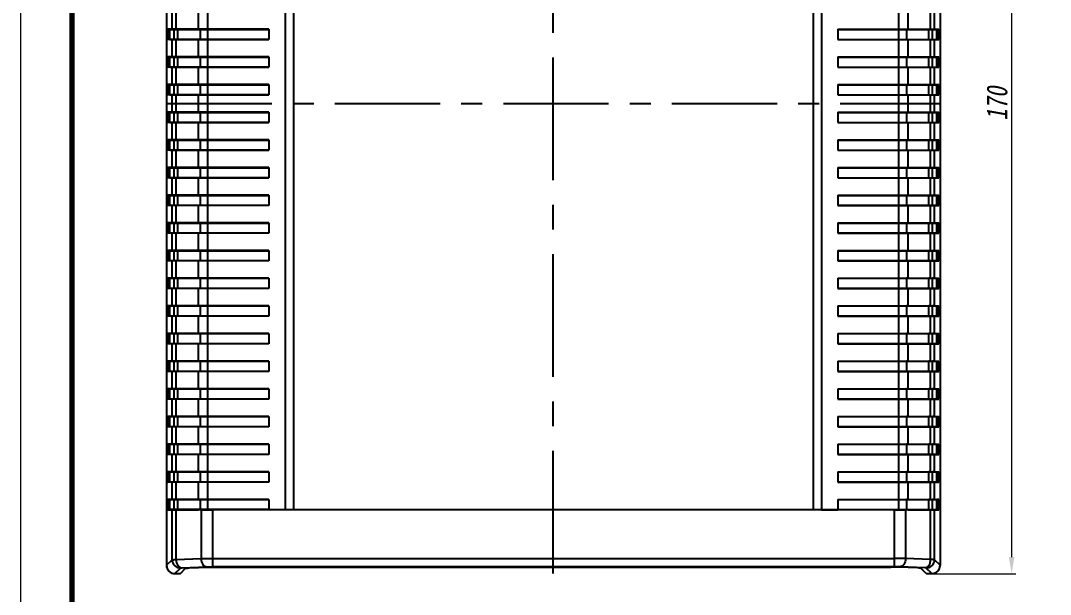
# Model space of a CAD drawing. Header units: millimetres. Extents: x 1518 to 2058, y 69 to 444.
# Drawn here: x 1518.2 to 1704.6, y 232.2 to 335.9 of the extents above; entities that cross this region are included whole.
import ezdxf

# ---------------------------------------------------------------- set-up
doc = ezdxf.new("R2010")
doc.units = ezdxf.units.MM
doc.linetypes.add('CENTER', pattern=[50.8, 31.75, -6.35, 6.35, -6.35])
doc.layers.add('06___PRT_ALL_SURFS', color=7, linetype='Continuous')
doc.layers.add('dim', color=82, linetype='Continuous', lineweight=9)
doc.layers.add('from', color=7, linetype='Continuous', lineweight=13)
doc.styles.add('wuwei', font='simsun.ttc', dxfattribs={"width": 0.8, "oblique": 10})
doc.dimstyles.new('wuwei', dxfattribs={"dimscale": 1.5, "dimtxt": 2.5, "dimasz": 1.5, "dimexe": 0.3, "dimexo": 0.3, "dimgap": 0.5, "dimtad": 1, "dimdsep": 46, "dimtxsty": 'wuwei', "dimcen": 0, "dimclrd": 42, "dimclre": 82, "dimclrt": 82, "dimazin": 2, "dimtfac": 1, "dimtofl": 0, "dimtmove": 0, "dimatfit": 3, "dimfxl": 0, "dimlwd": 5, "dimlwe": 5, "dimarcsym": 0})

# ---------------------------------------------------------------- blocks, each defined once
blk = doc.blocks.new('*D29')
at = {"layer": 'Defpoints', "color": 0}
for p in [(1682.13, 405.91), (1682.13, 235.91), (1697.56, 235.91)]:
    blk.add_point(p, dxfattribs=at)
at = {"layer": 'dim', "color": 82, "lineweight": 5}
for p, q in [((1682.88, 405.91), (1698.31, 405.91)), ((1682.88, 235.91), (1698.31, 235.91))]:
    blk.add_line(p, q, dxfattribs=at)
at = {"layer": 'dim', "color": 42, "lineweight": 5}
blk.add_line((1697.56, 402.91), (1697.56, 238.91), dxfattribs=at)
at = {"layer": 'dim', "color": 42}
for points in [[(1697.06, 402.91), (1698.06, 402.91), (1697.56, 405.91)], [(1697.06, 238.91), (1698.06, 238.91), (1697.56, 235.91)]]:
    blk.add_solid(points, dxfattribs=at)
at = {"layer": 'dim', "color": 82, "insert": (1694.93, 320.91), "char_height": 3.75, "attachment_point": 5, "rotation": 90, "style": 'wuwei'}
blk.add_mtext('170', dxfattribs=at)

msp = doc.modelspace()

# ---------------------------------------------------------------- linework, layer by layer
at = {"color": 7, "linetype": 'Continuous'}
for p, q in [((1544.625, 404.416), (1544.625, 237.413)), ((1544.647, 404.394), (1544.647, 237.435)), ((1684.603, 404.394), (1684.603, 237.435)), ((1684.625, 404.416), (1684.625, 237.413)), ((1544.647, 237.435), (1545.639, 238.427)), ((1546.145, 235.936), (1547.137, 236.928)), ((1547.144, 235.936), (1548.094, 236.886)), ((1682.105, 235.936), (1681.155, 236.886)), ((1683.105, 235.936), (1682.112, 236.928)), ((1684.603, 237.435), (1683.611, 238.427)), ((1546.123, 235.914), (1547.123, 235.914)), ((1546.145, 235.936), (1547.144, 235.936)), ((1682.105, 235.936), (1683.105, 235.936)), ((1682.127, 235.914), (1683.126, 235.914))]:
    msp.add_line(p, q, dxfattribs=at)
for centre, major_axis, start_param, end_param in [((1546.126, 237.416), (-1.063, -1.063), 5.4987385, 7.0676321), ((1546.148, 237.438), (-1.063, -1.063), -0.7844468, 0.7844468), ((1683.102, 237.438), (1.063, -1.063), -0.7844468, 0.7844468), ((1683.123, 237.416), (1.063, -1.063), -0.7844468, 0.7844468)]:
    msp.add_ellipse(centre, major_axis=major_axis, ratio=0.9980992, start_param=start_param, end_param=end_param, dxfattribs=at)
at = {"layer": '06___PRT_ALL_SURFS', "color": 1, "linetype": 'CENTER', "ltscale": 0.7}
msp.add_line((1614.625, 235.914), (1614.625, 405.914), dxfattribs=at)
at = {"layer": '06___PRT_ALL_SURFS', "color": 7, "linetype": 'Continuous'}
for p, q in [((1552.094, 247.438), (1552.094, 394.391)), ((1566.125, 394.349), (1566.125, 247.479)), ((1567.625, 394.314), (1567.625, 247.514)), ((1661.625, 394.314), (1661.625, 247.514)), ((1663.125, 394.349), (1663.125, 247.479)), ((1677.156, 247.438), (1677.156, 394.391)), ((1545.639, 334.349), (1545.639, 337.479)), ((1546.376, 334.349), (1546.376, 337.479)), ((1550.434, 334.349), (1550.434, 337.479)), ((1678.815, 334.349), (1678.815, 337.479)), ((1682.873, 334.349), (1682.873, 337.479)), ((1683.611, 334.349), (1683.611, 337.479)), ((1546.376, 334.349), (1544.843, 334.349)), ((1545.243, 334.314), (1544.843, 334.349)), ((1544.843, 332.479), (1544.843, 334.349)), ((1545.243, 334.314), (1563.125, 334.314)), ((1545.243, 332.514), (1545.243, 334.314)), ((1545.639, 334.349), (1546.038, 334.314)), ((1546.038, 332.514), (1546.038, 334.314)), ((1563.16, 334.349), (1546.376, 334.349)), ((1546.376, 334.349), (1546.653, 334.314)), ((1546.653, 332.514), (1546.653, 334.314)), ((1550.434, 334.349), (1550.711, 334.314)), ((1550.711, 334.314), (1550.711, 332.514)), ((1563.16, 334.349), (1563.125, 334.314)), ((1563.125, 334.314), (1563.125, 332.514)), ((1563.16, 334.349), (1563.16, 332.479)), ((1666.09, 334.349), (1666.125, 334.314)), ((1666.09, 334.349), (1666.09, 332.479)), ((1666.09, 334.349), (1682.873, 334.349)), ((1666.125, 334.314), (1666.125, 332.514)), ((1666.125, 334.314), (1684.007, 334.314)), ((1678.815, 334.349), (1678.539, 334.314)), ((1678.539, 334.314), (1678.539, 332.514)), ((1682.873, 334.349), (1682.597, 334.314)), ((1682.597, 332.514), (1682.597, 334.314)), ((1682.873, 334.349), (1684.407, 334.349)), ((1683.611, 334.349), (1683.212, 334.314)), ((1683.212, 332.514), (1683.212, 334.314)), ((1684.007, 334.314), (1684.407, 334.349)), ((1684.007, 332.514), (1684.007, 334.314)), ((1684.407, 332.479), (1684.407, 334.349)), ((1545.243, 332.514), (1544.843, 332.479)), ((1546.376, 332.479), (1544.843, 332.479)), ((1545.243, 332.514), (1563.125, 332.514)), ((1546.038, 332.514), (1545.639, 332.479)), ((1545.639, 329.349), (1545.639, 332.479)), ((1546.653, 332.514), (1546.376, 332.479)), ((1563.16, 332.479), (1546.376, 332.479)), ((1546.376, 329.349), (1546.376, 332.479)), ((1550.711, 332.514), (1550.434, 332.479)), ((1550.434, 329.349), (1550.434, 332.479)), ((1563.125, 332.514), (1563.16, 332.479)), ((1666.125, 332.514), (1666.09, 332.479)), ((1666.09, 332.479), (1682.873, 332.479)), ((1666.125, 332.514), (1684.007, 332.514)), ((1678.539, 332.514), (1678.815, 332.479)), ((1678.815, 329.349), (1678.815, 332.479)), ((1682.597, 332.514), (1682.873, 332.479)), ((1682.873, 329.349), (1682.873, 332.479)), ((1682.873, 332.479), (1684.407, 332.479)), ((1683.212, 332.514), (1683.611, 332.479)), ((1683.611, 329.349), (1683.611, 332.479)), ((1684.007, 332.514), (1684.407, 332.479)), ((1546.376, 329.349), (1544.843, 329.349)), ((1545.243, 329.314), (1544.843, 329.349)), ((1544.843, 327.479), (1544.843, 329.349)), ((1545.243, 329.314), (1563.125, 329.314)), ((1545.243, 327.514), (1545.243, 329.314)), ((1545.639, 329.349), (1546.038, 329.314)), ((1546.038, 327.514), (1546.038, 329.314)), ((1563.16, 329.349), (1546.376, 329.349)), ((1546.376, 329.349), (1546.653, 329.314)), ((1546.653, 327.514), (1546.653, 329.314)), ((1550.434, 329.349), (1550.711, 329.314)), ((1550.711, 329.314), (1550.711, 327.514)), ((1563.16, 329.349), (1563.125, 329.314)), ((1563.125, 329.314), (1563.125, 327.514)), ((1563.16, 329.349), (1563.16, 327.479)), ((1666.09, 329.349), (1666.09, 327.479)), ((1666.09, 329.349), (1666.125, 329.314)), ((1666.09, 329.349), (1682.873, 329.349)), ((1666.125, 329.314), (1666.125, 327.514)), ((1666.125, 329.314), (1684.007, 329.314)), ((1678.815, 329.349), (1678.539, 329.314)), ((1678.539, 329.314), (1678.539, 327.514)), ((1682.873, 329.349), (1682.597, 329.314)), ((1682.597, 327.514), (1682.597, 329.314)), ((1682.873, 329.349), (1684.407, 329.349)), ((1683.611, 329.349), (1683.212, 329.314)), ((1683.212, 327.514), (1683.212, 329.314)), ((1684.007, 329.314), (1684.407, 329.349)), ((1684.007, 327.514), (1684.007, 329.314)), ((1684.407, 327.479), (1684.407, 329.349)), ((1545.243, 327.514), (1544.843, 327.479)), ((1546.376, 327.479), (1544.843, 327.479)), ((1545.243, 327.514), (1563.125, 327.514)), ((1546.038, 327.514), (1545.639, 327.479)), ((1545.639, 324.349), (1545.639, 327.479)), ((1546.653, 327.514), (1546.376, 327.479)), ((1563.16, 327.479), (1546.376, 327.479)), ((1546.376, 324.349), (1546.376, 327.479)), ((1550.711, 327.514), (1550.434, 327.479)), ((1550.434, 324.349), (1550.434, 327.479)), ((1563.125, 327.514), (1563.16, 327.479)), ((1666.125, 327.514), (1666.09, 327.479)), ((1666.09, 327.479), (1682.873, 327.479)), ((1666.125, 327.514), (1684.007, 327.514)), ((1678.539, 327.514), (1678.815, 327.479)), ((1678.815, 324.349), (1678.815, 327.479)), ((1682.597, 327.514), (1682.873, 327.479)), ((1682.873, 324.349), (1682.873, 327.479)), ((1682.873, 327.479), (1684.407, 327.479)), ((1683.212, 327.514), (1683.611, 327.479)), ((1683.611, 324.349), (1683.611, 327.479)), ((1684.007, 327.514), (1684.407, 327.479)), ((1546.376, 324.349), (1544.843, 324.349)), ((1545.243, 324.314), (1544.843, 324.349)), ((1544.843, 322.479), (1544.843, 324.349)), ((1545.243, 324.314), (1563.125, 324.314)), ((1545.243, 322.514), (1545.243, 324.314)), ((1545.639, 324.349), (1546.038, 324.314)), ((1546.038, 322.514), (1546.038, 324.314)), ((1563.16, 324.349), (1546.376, 324.349)), ((1546.376, 324.349), (1546.653, 324.314)), ((1546.653, 322.514), (1546.653, 324.314)), ((1550.434, 324.349), (1550.711, 324.314)), ((1550.711, 324.314), (1550.711, 322.514)), ((1563.16, 324.349), (1563.125, 324.314)), ((1563.125, 324.314), (1563.125, 322.514)), ((1563.16, 324.349), (1563.16, 322.479)), ((1666.09, 324.349), (1666.09, 322.479)), ((1666.09, 324.349), (1666.125, 324.314)), ((1666.09, 324.349), (1682.873, 324.349)), ((1666.125, 324.314), (1666.125, 322.514)), ((1666.125, 324.314), (1684.007, 324.314)), ((1678.815, 324.349), (1678.539, 324.314)), ((1678.539, 324.314), (1678.539, 322.514)), ((1682.873, 324.349), (1682.597, 324.314)), ((1682.597, 322.514), (1682.597, 324.314)), ((1682.873, 324.349), (1684.407, 324.349)), ((1683.611, 324.349), (1683.212, 324.314)), ((1683.212, 322.514), (1683.212, 324.314)), ((1684.007, 324.314), (1684.407, 324.349)), ((1684.007, 322.514), (1684.007, 324.314)), ((1684.407, 322.479), (1684.407, 324.349)), ((1545.243, 322.514), (1544.843, 322.479)), ((1546.376, 322.479), (1544.843, 322.479)), ((1545.243, 322.514), (1563.125, 322.514)), ((1546.038, 322.514), (1545.639, 322.479)), ((1545.639, 319.349), (1545.639, 322.479)), ((1546.653, 322.514), (1546.376, 322.479)), ((1563.16, 322.479), (1546.376, 322.479)), ((1546.376, 319.349), (1546.376, 322.479)), ((1550.711, 322.514), (1550.434, 322.479)), ((1550.434, 319.349), (1550.434, 322.479)), ((1563.125, 322.514), (1563.16, 322.479)), ((1666.125, 322.514), (1666.09, 322.479)), ((1666.09, 322.479), (1682.873, 322.479)), ((1666.125, 322.514), (1684.007, 322.514)), ((1678.539, 322.514), (1678.815, 322.479)), ((1678.815, 319.349), (1678.815, 322.479)), ((1682.597, 322.514), (1682.873, 322.479)), ((1682.873, 319.349), (1682.873, 322.479)), ((1682.873, 322.479), (1684.407, 322.479)), ((1683.212, 322.514), (1683.611, 322.479)), ((1683.611, 319.349), (1683.611, 322.479)), ((1684.007, 322.514), (1684.407, 322.479)), ((1546.376, 319.349), (1544.843, 319.349)), ((1545.243, 319.314), (1544.843, 319.349)), ((1544.843, 317.479), (1544.843, 319.349)), ((1545.243, 319.314), (1563.125, 319.314)), ((1545.243, 317.514), (1545.243, 319.314)), ((1545.639, 319.349), (1546.038, 319.314)), ((1546.038, 317.514), (1546.038, 319.314)), ((1563.16, 319.349), (1546.376, 319.349)), ((1546.376, 319.349), (1546.653, 319.314)), ((1546.653, 317.514), (1546.653, 319.314)), ((1550.434, 319.349), (1550.711, 319.314)), ((1550.711, 319.314), (1550.711, 317.514)), ((1563.16, 319.349), (1563.125, 319.314)), ((1563.125, 319.314), (1563.125, 317.514)), ((1563.16, 319.349), (1563.16, 317.479)), ((1666.09, 319.349), (1666.09, 317.479)), ((1666.09, 319.349), (1666.125, 319.314)), ((1666.09, 319.349), (1682.873, 319.349)), ((1666.125, 319.314), (1666.125, 317.514)), ((1666.125, 319.314), (1684.007, 319.314)), ((1678.815, 319.349), (1678.539, 319.314)), ((1678.539, 319.314), (1678.539, 317.514)), ((1682.873, 319.349), (1682.597, 319.314)), ((1682.597, 317.514), (1682.597, 319.314)), ((1682.873, 319.349), (1684.407, 319.349)), ((1683.611, 319.349), (1683.212, 319.314)), ((1683.212, 317.514), (1683.212, 319.314)), ((1684.007, 319.314), (1684.407, 319.349)), ((1684.007, 317.514), (1684.007, 319.314)), ((1684.407, 317.479), (1684.407, 319.349)), ((1545.243, 317.514), (1544.843, 317.479)), ((1546.376, 317.479), (1544.843, 317.479)), ((1545.243, 317.514), (1563.125, 317.514)), ((1546.038, 317.514), (1545.639, 317.479)), ((1545.639, 314.349), (1545.639, 317.479)), ((1546.653, 317.514), (1546.376, 317.479)), ((1563.16, 317.479), (1546.376, 317.479)), ((1546.376, 314.349), (1546.376, 317.479)), ((1550.711, 317.514), (1550.434, 317.479)), ((1550.434, 314.349), (1550.434, 317.479)), ((1563.125, 317.514), (1563.16, 317.479)), ((1666.125, 317.514), (1666.09, 317.479)), ((1666.09, 317.479), (1682.873, 317.479)), ((1666.125, 317.514), (1684.007, 317.514)), ((1678.539, 317.514), (1678.815, 317.479)), ((1678.815, 314.349), (1678.815, 317.479)), ((1682.597, 317.514), (1682.873, 317.479)), ((1682.873, 314.349), (1682.873, 317.479)), ((1682.873, 317.479), (1684.407, 317.479)), ((1683.212, 317.514), (1683.611, 317.479)), ((1683.611, 314.349), (1683.611, 317.479)), ((1684.007, 317.514), (1684.407, 317.479)), ((1545.243, 314.314), (1544.843, 314.349)), ((1546.376, 314.349), (1544.843, 314.349)), ((1544.843, 312.479), (1544.843, 314.349)), ((1545.243, 314.314), (1563.125, 314.314)), ((1545.243, 312.514), (1545.243, 314.314)), ((1545.639, 314.349), (1546.038, 314.314)), ((1546.038, 312.514), (1546.038, 314.314)), ((1563.16, 314.349), (1546.376, 314.349)), ((1546.376, 314.349), (1546.653, 314.314)), ((1546.653, 312.514), (1546.653, 314.314)), ((1550.434, 314.349), (1550.711, 314.314)), ((1550.711, 314.314), (1550.711, 312.514)), ((1563.16, 314.349), (1563.125, 314.314)), ((1563.125, 314.314), (1563.125, 312.514)), ((1563.16, 314.349), (1563.16, 312.479)), ((1666.09, 314.349), (1666.09, 312.479)), ((1666.09, 314.349), (1666.125, 314.314)), ((1666.09, 314.349), (1682.873, 314.349)), ((1666.125, 314.314), (1666.125, 312.514)), ((1666.125, 314.314), (1684.007, 314.314)), ((1678.815, 314.349), (1678.539, 314.314)), ((1678.539, 314.314), (1678.539, 312.514)), ((1682.873, 314.349), (1682.597, 314.314)), ((1682.597, 312.514), (1682.597, 314.314)), ((1682.873, 314.349), (1684.407, 314.349)), ((1683.611, 314.349), (1683.212, 314.314)), ((1683.212, 312.514), (1683.212, 314.314)), ((1684.007, 314.314), (1684.407, 314.349)), ((1684.007, 312.514), (1684.007, 314.314)), ((1684.407, 312.479), (1684.407, 314.349)), ((1545.243, 312.514), (1544.843, 312.479)), ((1546.376, 312.479), (1544.843, 312.479)), ((1545.243, 312.514), (1563.125, 312.514)), ((1546.038, 312.514), (1545.639, 312.479)), ((1545.639, 309.349), (1545.639, 312.479)), ((1546.653, 312.514), (1546.376, 312.479)), ((1563.16, 312.479), (1546.376, 312.479)), ((1546.376, 309.349), (1546.376, 312.479)), ((1550.711, 312.514), (1550.434, 312.479)), ((1550.434, 309.349), (1550.434, 312.479)), ((1563.125, 312.514), (1563.16, 312.479)), ((1666.125, 312.514), (1666.09, 312.479)), ((1666.09, 312.479), (1682.873, 312.479)), ((1666.125, 312.514), (1684.007, 312.514)), ((1678.539, 312.514), (1678.815, 312.479)), ((1678.815, 309.349), (1678.815, 312.479)), ((1682.597, 312.514), (1682.873, 312.479)), ((1682.873, 309.349), (1682.873, 312.479)), ((1682.873, 312.479), (1684.407, 312.479)), ((1683.212, 312.514), (1683.611, 312.479)), ((1683.611, 309.349), (1683.611, 312.479)), ((1684.007, 312.514), (1684.407, 312.479)), ((1546.376, 309.349), (1544.843, 309.349)), ((1545.243, 309.314), (1544.843, 309.349)), ((1544.843, 307.479), (1544.843, 309.349)), ((1545.639, 309.349), (1546.038, 309.314)), ((1563.16, 309.349), (1546.376, 309.349)), ((1546.376, 309.349), (1546.653, 309.314)), ((1550.434, 309.349), (1550.711, 309.314)), ((1563.16, 309.349), (1563.125, 309.314)), ((1563.16, 309.349), (1563.16, 307.479)), ((1666.09, 309.349), (1666.09, 307.479)), ((1666.09, 309.349), (1666.125, 309.314)), ((1666.09, 309.349), (1682.873, 309.349)), ((1678.815, 309.349), (1678.539, 309.314)), ((1682.873, 309.349), (1682.597, 309.314)), ((1682.873, 309.349), (1684.407, 309.349)), ((1683.611, 309.349), (1683.212, 309.314)), ((1684.007, 309.314), (1684.407, 309.349)), ((1684.407, 307.479), (1684.407, 309.349)), ((1545.243, 307.514), (1544.843, 307.479)), ((1545.243, 309.314), (1563.125, 309.314)), ((1545.243, 307.514), (1545.243, 309.314)), ((1545.243, 307.514), (1563.125, 307.514)), ((1546.038, 307.514), (1545.639, 307.479)), ((1546.038, 307.514), (1546.038, 309.314)), ((1546.653, 307.514), (1546.376, 307.479)), ((1546.653, 307.514), (1546.653, 309.314)), ((1550.711, 307.514), (1550.434, 307.479)), ((1550.711, 309.314), (1550.711, 307.514)), ((1563.125, 309.314), (1563.125, 307.514)), ((1563.125, 307.514), (1563.16, 307.479)), ((1666.125, 307.514), (1666.09, 307.479)), ((1666.125, 309.314), (1666.125, 307.514)), ((1666.125, 309.314), (1684.007, 309.314)), ((1666.125, 307.514), (1684.007, 307.514)), ((1678.539, 309.314), (1678.539, 307.514)), ((1678.539, 307.514), (1678.815, 307.479)), ((1682.597, 307.514), (1682.597, 309.314)), ((1682.597, 307.514), (1682.873, 307.479)), ((1683.212, 307.514), (1683.212, 309.314)), ((1683.212, 307.514), (1683.611, 307.479)), ((1684.007, 307.514), (1684.007, 309.314)), ((1684.007, 307.514), (1684.407, 307.479)), ((1546.376, 307.479), (1544.843, 307.479)), ((1545.639, 304.349), (1545.639, 307.479)), ((1563.16, 307.479), (1546.376, 307.479)), ((1546.376, 304.349), (1546.376, 307.479)), ((1550.434, 304.349), (1550.434, 307.479)), ((1666.09, 307.479), (1682.873, 307.479)), ((1678.815, 304.349), (1678.815, 307.479)), ((1682.873, 304.349), (1682.873, 307.479)), ((1682.873, 307.479), (1684.407, 307.479)), ((1683.611, 304.349), (1683.611, 307.479)), ((1546.376, 304.349), (1544.843, 304.349)), ((1545.243, 304.314), (1544.843, 304.349)), ((1544.843, 302.479), (1544.843, 304.349)), ((1545.243, 304.314), (1563.125, 304.314)), ((1545.243, 302.514), (1545.243, 304.314)), ((1545.639, 304.349), (1546.038, 304.314)), ((1546.038, 302.514), (1546.038, 304.314)), ((1563.16, 304.349), (1546.376, 304.349)), ((1546.376, 304.349), (1546.653, 304.314)), ((1546.653, 302.514), (1546.653, 304.314)), ((1550.434, 304.349), (1550.711, 304.314)), ((1550.711, 304.314), (1550.711, 302.514)), ((1563.16, 304.349), (1563.125, 304.314)), ((1563.125, 304.314), (1563.125, 302.514)), ((1563.16, 304.349), (1563.16, 302.479)), ((1666.09, 304.349), (1666.09, 302.479)), ((1666.09, 304.349), (1666.125, 304.314)), ((1666.09, 304.349), (1682.873, 304.349)), ((1666.125, 304.314), (1666.125, 302.514)), ((1666.125, 304.314), (1684.007, 304.314)), ((1678.815, 304.349), (1678.539, 304.314)), ((1678.539, 304.314), (1678.539, 302.514)), ((1682.873, 304.349), (1682.597, 304.314)), ((1682.597, 302.514), (1682.597, 304.314)), ((1682.873, 304.349), (1684.407, 304.349)), ((1683.611, 304.349), (1683.212, 304.314)), ((1683.212, 302.514), (1683.212, 304.314)), ((1684.007, 304.314), (1684.407, 304.349)), ((1684.007, 302.514), (1684.007, 304.314)), ((1684.407, 302.479), (1684.407, 304.349)), ((1545.243, 302.514), (1544.843, 302.479)), ((1546.376, 302.479), (1544.843, 302.479)), ((1545.243, 302.514), (1563.125, 302.514)), ((1546.038, 302.514), (1545.639, 302.479)), ((1545.639, 299.349), (1545.639, 302.479)), ((1546.653, 302.514), (1546.376, 302.479)), ((1563.16, 302.479), (1546.376, 302.479)), ((1546.376, 299.349), (1546.376, 302.479)), ((1550.711, 302.514), (1550.434, 302.479)), ((1550.434, 299.349), (1550.434, 302.479)), ((1563.125, 302.514), (1563.16, 302.479)), ((1666.125, 302.514), (1666.09, 302.479)), ((1666.09, 302.479), (1682.873, 302.479)), ((1666.125, 302.514), (1684.007, 302.514)), ((1678.539, 302.514), (1678.815, 302.479)), ((1678.815, 299.349), (1678.815, 302.479)), ((1682.597, 302.514), (1682.873, 302.479)), ((1682.873, 299.349), (1682.873, 302.479)), ((1682.873, 302.479), (1684.407, 302.479)), ((1683.212, 302.514), (1683.611, 302.479)), ((1683.611, 299.349), (1683.611, 302.479)), ((1684.007, 302.514), (1684.407, 302.479)), ((1545.243, 299.314), (1544.843, 299.349)), ((1546.376, 299.349), (1544.843, 299.349)), ((1544.843, 297.479), (1544.843, 299.349)), ((1545.243, 299.314), (1563.125, 299.314)), ((1545.243, 297.514), (1545.243, 299.314)), ((1545.639, 299.349), (1546.038, 299.314)), ((1546.038, 297.514), (1546.038, 299.314)), ((1563.16, 299.349), (1546.376, 299.349)), ((1546.376, 299.349), (1546.653, 299.314)), ((1546.653, 297.514), (1546.653, 299.314)), ((1550.434, 299.349), (1550.711, 299.314)), ((1550.711, 299.314), (1550.711, 297.514)), ((1563.16, 299.349), (1563.125, 299.314)), ((1563.125, 299.314), (1563.125, 297.514)), ((1563.16, 299.349), (1563.16, 297.479)), ((1666.09, 299.349), (1666.09, 297.479)), ((1666.09, 299.349), (1666.125, 299.314)), ((1666.09, 299.349), (1682.873, 299.349)), ((1666.125, 299.314), (1666.125, 297.514)), ((1666.125, 299.314), (1684.007, 299.314)), ((1678.815, 299.349), (1678.539, 299.314)), ((1678.539, 299.314), (1678.539, 297.514)), ((1682.873, 299.349), (1682.597, 299.314)), ((1682.597, 297.514), (1682.597, 299.314)), ((1682.873, 299.349), (1684.407, 299.349)), ((1683.611, 299.349), (1683.212, 299.314)), ((1683.212, 297.514), (1683.212, 299.314)), ((1684.007, 299.314), (1684.407, 299.349)), ((1684.007, 297.514), (1684.007, 299.314)), ((1684.407, 297.479), (1684.407, 299.349)), ((1545.243, 297.514), (1544.843, 297.479)), ((1546.376, 297.479), (1544.843, 297.479)), ((1545.243, 297.514), (1563.125, 297.514)), ((1546.038, 297.514), (1545.639, 297.479)), ((1545.639, 294.349), (1545.639, 297.479)), ((1546.653, 297.514), (1546.376, 297.479)), ((1563.16, 297.479), (1546.376, 297.479)), ((1546.376, 294.349), (1546.376, 297.479)), ((1550.711, 297.514), (1550.434, 297.479)), ((1550.434, 294.349), (1550.434, 297.479)), ((1563.125, 297.514), (1563.16, 297.479)), ((1666.125, 297.514), (1666.09, 297.479)), ((1666.09, 297.479), (1682.873, 297.479)), ((1666.125, 297.514), (1684.007, 297.514)), ((1678.539, 297.514), (1678.815, 297.479)), ((1678.815, 294.349), (1678.815, 297.479)), ((1682.597, 297.514), (1682.873, 297.479)), ((1682.873, 294.349), (1682.873, 297.479)), ((1682.873, 297.479), (1684.407, 297.479)), ((1683.212, 297.514), (1683.611, 297.479)), ((1683.611, 294.349), (1683.611, 297.479)), ((1684.007, 297.514), (1684.407, 297.479)), ((1546.376, 294.349), (1544.843, 294.349)), ((1545.243, 294.314), (1544.843, 294.349)), ((1544.843, 292.479), (1544.843, 294.349)), ((1545.243, 294.314), (1563.125, 294.314)), ((1545.243, 292.514), (1545.243, 294.314)), ((1545.639, 294.349), (1546.038, 294.314)), ((1546.038, 292.514), (1546.038, 294.314)), ((1563.16, 294.349), (1546.376, 294.349)), ((1546.376, 294.349), (1546.653, 294.314)), ((1546.653, 292.514), (1546.653, 294.314)), ((1550.434, 294.349), (1550.711, 294.314)), ((1550.711, 294.314), (1550.711, 292.514)), ((1563.16, 294.349), (1563.125, 294.314)), ((1563.125, 294.314), (1563.125, 292.514)), ((1563.16, 294.349), (1563.16, 292.479)), ((1666.09, 294.349), (1666.09, 292.479)), ((1666.09, 294.349), (1666.125, 294.314)), ((1666.09, 294.349), (1682.873, 294.349)), ((1666.125, 294.314), (1666.125, 292.514)), ((1666.125, 294.314), (1684.007, 294.314)), ((1678.815, 294.349), (1678.539, 294.314)), ((1678.539, 294.314), (1678.539, 292.514)), ((1682.873, 294.349), (1682.597, 294.314)), ((1682.597, 292.514), (1682.597, 294.314)), ((1682.873, 294.349), (1684.407, 294.349)), ((1683.611, 294.349), (1683.212, 294.314)), ((1683.212, 292.514), (1683.212, 294.314)), ((1684.007, 294.314), (1684.407, 294.349)), ((1684.007, 292.514), (1684.007, 294.314)), ((1684.407, 292.479), (1684.407, 294.349)), ((1545.243, 292.514), (1544.843, 292.479)), ((1546.376, 292.479), (1544.843, 292.479)), ((1545.243, 292.514), (1563.125, 292.514)), ((1546.038, 292.514), (1545.639, 292.479)), ((1545.639, 289.349), (1545.639, 292.479)), ((1546.653, 292.514), (1546.376, 292.479)), ((1563.16, 292.479), (1546.376, 292.479)), ((1546.376, 289.349), (1546.376, 292.479)), ((1550.711, 292.514), (1550.434, 292.479)), ((1550.434, 289.349), (1550.434, 292.479)), ((1563.125, 292.514), (1563.16, 292.479)), ((1666.125, 292.514), (1666.09, 292.479)), ((1666.09, 292.479), (1682.873, 292.479)), ((1666.125, 292.514), (1684.007, 292.514)), ((1678.539, 292.514), (1678.815, 292.479)), ((1678.815, 289.349), (1678.815, 292.479)), ((1682.597, 292.514), (1682.873, 292.479)), ((1682.873, 289.349), (1682.873, 292.479)), ((1682.873, 292.479), (1684.407, 292.479)), ((1683.212, 292.514), (1683.611, 292.479)), ((1683.611, 289.349), (1683.611, 292.479)), ((1684.007, 292.514), (1684.407, 292.479)), ((1546.376, 289.349), (1544.843, 289.349)), ((1545.243, 289.314), (1544.843, 289.349)), ((1544.843, 287.479), (1544.843, 289.349)), ((1545.243, 289.314), (1563.125, 289.314)), ((1545.243, 287.514), (1545.243, 289.314)), ((1545.639, 289.349), (1546.038, 289.314)), ((1546.038, 287.514), (1546.038, 289.314)), ((1563.16, 289.349), (1546.376, 289.349)), ((1546.376, 289.349), (1546.653, 289.314)), ((1546.653, 287.514), (1546.653, 289.314)), ((1550.434, 289.349), (1550.711, 289.314)), ((1550.711, 289.314), (1550.711, 287.514)), ((1563.16, 289.349), (1563.125, 289.314)), ((1563.125, 289.314), (1563.125, 287.514)), ((1563.16, 289.349), (1563.16, 287.479)), ((1666.09, 289.349), (1666.09, 287.479)), ((1666.09, 289.349), (1666.125, 289.314)), ((1666.09, 289.349), (1682.873, 289.349)), ((1666.125, 289.314), (1666.125, 287.514)), ((1666.125, 289.314), (1684.007, 289.314)), ((1678.815, 289.349), (1678.539, 289.314)), ((1678.539, 289.314), (1678.539, 287.514)), ((1682.873, 289.349), (1682.597, 289.314)), ((1682.597, 287.514), (1682.597, 289.314)), ((1682.873, 289.349), (1684.407, 289.349)), ((1683.611, 289.349), (1683.212, 289.314)), ((1683.212, 287.514), (1683.212, 289.314)), ((1684.007, 289.314), (1684.407, 289.349)), ((1684.007, 287.514), (1684.007, 289.314)), ((1684.407, 287.479), (1684.407, 289.349)), ((1545.243, 287.514), (1544.843, 287.479)), ((1546.376, 287.479), (1544.843, 287.479)), ((1545.243, 287.514), (1563.125, 287.514)), ((1546.038, 287.514), (1545.639, 287.479)), ((1545.639, 284.349), (1545.639, 287.479)), ((1546.653, 287.514), (1546.376, 287.479)), ((1563.16, 287.479), (1546.376, 287.479)), ((1546.376, 284.349), (1546.376, 287.479)), ((1550.711, 287.514), (1550.434, 287.479)), ((1550.434, 284.349), (1550.434, 287.479)), ((1563.125, 287.514), (1563.16, 287.479)), ((1666.125, 287.514), (1666.09, 287.479)), ((1666.09, 287.479), (1682.873, 287.479)), ((1666.125, 287.514), (1684.007, 287.514)), ((1678.539, 287.514), (1678.815, 287.479)), ((1678.815, 284.349), (1678.815, 287.479)), ((1682.597, 287.514), (1682.873, 287.479)), ((1682.873, 284.349), (1682.873, 287.479)), ((1682.873, 287.479), (1684.407, 287.479)), ((1683.212, 287.514), (1683.611, 287.479)), ((1683.611, 284.349), (1683.611, 287.479)), ((1684.007, 287.514), (1684.407, 287.479)), ((1545.243, 284.314), (1544.843, 284.349)), ((1546.376, 284.349), (1544.843, 284.349)), ((1544.843, 282.479), (1544.843, 284.349)), ((1545.243, 284.314), (1563.125, 284.314)), ((1545.243, 282.514), (1545.243, 284.314)), ((1545.639, 284.349), (1546.038, 284.314)), ((1546.038, 282.514), (1546.038, 284.314)), ((1563.16, 284.349), (1546.376, 284.349)), ((1546.376, 284.349), (1546.653, 284.314)), ((1546.653, 282.514), (1546.653, 284.314)), ((1550.434, 284.349), (1550.711, 284.314)), ((1550.711, 284.314), (1550.711, 282.514)), ((1563.16, 284.349), (1563.125, 284.314)), ((1563.125, 284.314), (1563.125, 282.514)), ((1563.16, 284.349), (1563.16, 282.479)), ((1666.09, 284.349), (1666.09, 282.479)), ((1666.09, 284.349), (1666.125, 284.314)), ((1666.09, 284.349), (1682.873, 284.349)), ((1666.125, 284.314), (1666.125, 282.514)), ((1666.125, 284.314), (1684.007, 284.314)), ((1678.815, 284.349), (1678.539, 284.314)), ((1678.539, 284.314), (1678.539, 282.514)), ((1682.873, 284.349), (1682.597, 284.314)), ((1682.597, 282.514), (1682.597, 284.314)), ((1682.873, 284.349), (1684.407, 284.349)), ((1683.611, 284.349), (1683.212, 284.314)), ((1683.212, 282.514), (1683.212, 284.314)), ((1684.007, 284.314), (1684.407, 284.349)), ((1684.007, 282.514), (1684.007, 284.314)), ((1684.407, 282.479), (1684.407, 284.349)), ((1545.243, 282.514), (1544.843, 282.479)), ((1546.376, 282.479), (1544.843, 282.479)), ((1545.243, 282.514), (1563.125, 282.514)), ((1546.038, 282.514), (1545.639, 282.479)), ((1545.639, 279.349), (1545.639, 282.479)), ((1546.653, 282.514), (1546.376, 282.479)), ((1563.16, 282.479), (1546.376, 282.479)), ((1546.376, 279.349), (1546.376, 282.479)), ((1550.711, 282.514), (1550.434, 282.479)), ((1550.434, 279.349), (1550.434, 282.479)), ((1563.125, 282.514), (1563.16, 282.479)), ((1666.125, 282.514), (1666.09, 282.479)), ((1666.09, 282.479), (1682.873, 282.479)), ((1666.125, 282.514), (1684.007, 282.514)), ((1678.539, 282.514), (1678.815, 282.479)), ((1678.815, 279.349), (1678.815, 282.479)), ((1682.597, 282.514), (1682.873, 282.479)), ((1682.873, 279.349), (1682.873, 282.479)), ((1682.873, 282.479), (1684.407, 282.479)), ((1683.212, 282.514), (1683.611, 282.479)), ((1683.611, 279.349), (1683.611, 282.479)), ((1684.007, 282.514), (1684.407, 282.479)), ((1546.376, 279.349), (1544.843, 279.349)), ((1545.243, 279.314), (1544.843, 279.349)), ((1544.843, 277.479), (1544.843, 279.349)), ((1545.243, 279.314), (1563.125, 279.314)), ((1545.243, 277.514), (1545.243, 279.314)), ((1545.639, 279.349), (1546.038, 279.314)), ((1546.038, 277.514), (1546.038, 279.314)), ((1563.16, 279.349), (1546.376, 279.349)), ((1546.376, 279.349), (1546.653, 279.314)), ((1546.653, 277.514), (1546.653, 279.314)), ((1550.434, 279.349), (1550.711, 279.314)), ((1550.711, 279.314), (1550.711, 277.514)), ((1563.16, 279.349), (1563.125, 279.314)), ((1563.125, 279.314), (1563.125, 277.514)), ((1563.16, 279.349), (1563.16, 277.479)), ((1666.09, 279.349), (1666.09, 277.479)), ((1666.09, 279.349), (1666.125, 279.314)), ((1666.09, 279.349), (1682.873, 279.349)), ((1666.125, 279.314), (1666.125, 277.514)), ((1666.125, 279.314), (1684.007, 279.314)), ((1678.815, 279.349), (1678.539, 279.314)), ((1678.539, 279.314), (1678.539, 277.514)), ((1682.873, 279.349), (1682.597, 279.314)), ((1682.597, 277.514), (1682.597, 279.314)), ((1682.873, 279.349), (1684.407, 279.349)), ((1683.611, 279.349), (1683.212, 279.314)), ((1683.212, 277.514), (1683.212, 279.314)), ((1684.007, 279.314), (1684.407, 279.349)), ((1684.007, 277.514), (1684.007, 279.314)), ((1684.407, 277.479), (1684.407, 279.349)), ((1545.243, 277.514), (1544.843, 277.479)), ((1546.376, 277.479), (1544.843, 277.479)), ((1545.243, 277.514), (1563.125, 277.514)), ((1546.038, 277.514), (1545.639, 277.479)), ((1545.639, 274.349), (1545.639, 277.479)), ((1546.653, 277.514), (1546.376, 277.479)), ((1563.16, 277.479), (1546.376, 277.479)), ((1546.376, 274.349), (1546.376, 277.479)), ((1550.711, 277.514), (1550.434, 277.479)), ((1550.434, 274.349), (1550.434, 277.479)), ((1563.125, 277.514), (1563.16, 277.479)), ((1666.125, 277.514), (1666.09, 277.479)), ((1666.09, 277.479), (1682.873, 277.479)), ((1666.125, 277.514), (1684.007, 277.514)), ((1678.539, 277.514), (1678.815, 277.479)), ((1678.815, 274.349), (1678.815, 277.479)), ((1682.597, 277.514), (1682.873, 277.479)), ((1682.873, 274.349), (1682.873, 277.479)), ((1682.873, 277.479), (1684.407, 277.479)), ((1683.212, 277.514), (1683.611, 277.479)), ((1683.611, 274.349), (1683.611, 277.479)), ((1684.007, 277.514), (1684.407, 277.479)), ((1546.376, 274.349), (1544.843, 274.349)), ((1545.243, 274.314), (1544.843, 274.349)), ((1544.843, 272.479), (1544.843, 274.349)), ((1545.243, 274.314), (1563.125, 274.314)), ((1545.243, 272.514), (1545.243, 274.314)), ((1545.639, 274.349), (1546.038, 274.314)), ((1546.038, 272.514), (1546.038, 274.314)), ((1563.16, 274.349), (1546.376, 274.349)), ((1546.376, 274.349), (1546.653, 274.314)), ((1546.653, 272.514), (1546.653, 274.314)), ((1550.434, 274.349), (1550.711, 274.314)), ((1550.711, 274.314), (1550.711, 272.514)), ((1563.16, 274.349), (1563.125, 274.314)), ((1563.125, 274.314), (1563.125, 272.514)), ((1563.16, 274.349), (1563.16, 272.479)), ((1666.09, 274.349), (1666.09, 272.479)), ((1666.09, 274.349), (1666.125, 274.314)), ((1666.09, 274.349), (1682.873, 274.349)), ((1666.125, 274.314), (1666.125, 272.514)), ((1666.125, 274.314), (1684.007, 274.314)), ((1678.815, 274.349), (1678.539, 274.314)), ((1678.539, 274.314), (1678.539, 272.514)), ((1682.873, 274.349), (1682.597, 274.314)), ((1682.597, 272.514), (1682.597, 274.314)), ((1682.873, 274.349), (1684.407, 274.349)), ((1683.611, 274.349), (1683.212, 274.314)), ((1683.212, 272.514), (1683.212, 274.314)), ((1684.007, 274.314), (1684.407, 274.349)), ((1684.007, 272.514), (1684.007, 274.314)), ((1684.407, 272.479), (1684.407, 274.349)), ((1545.243, 272.514), (1544.843, 272.479)), ((1546.376, 272.479), (1544.843, 272.479)), ((1545.243, 272.514), (1563.125, 272.514)), ((1546.038, 272.514), (1545.639, 272.479)), ((1545.639, 269.349), (1545.639, 272.479)), ((1546.653, 272.514), (1546.376, 272.479)), ((1563.16, 272.479), (1546.376, 272.479)), ((1546.376, 269.349), (1546.376, 272.479)), ((1550.711, 272.514), (1550.434, 272.479)), ((1550.434, 269.349), (1550.434, 272.479)), ((1563.125, 272.514), (1563.16, 272.479)), ((1666.125, 272.514), (1666.09, 272.479)), ((1666.09, 272.479), (1682.873, 272.479)), ((1666.125, 272.514), (1684.007, 272.514)), ((1678.539, 272.514), (1678.815, 272.479)), ((1678.815, 269.349), (1678.815, 272.479)), ((1682.597, 272.514), (1682.873, 272.479)), ((1682.873, 269.349), (1682.873, 272.479)), ((1682.873, 272.479), (1684.407, 272.479)), ((1683.212, 272.514), (1683.611, 272.479)), ((1683.611, 269.349), (1683.611, 272.479)), ((1684.007, 272.514), (1684.407, 272.479)), ((1545.243, 269.314), (1544.843, 269.349)), ((1546.376, 269.349), (1544.843, 269.349)), ((1544.843, 267.479), (1544.843, 269.349)), ((1545.243, 269.314), (1563.125, 269.314)), ((1545.243, 267.514), (1545.243, 269.314)), ((1545.639, 269.349), (1546.038, 269.314)), ((1546.038, 267.514), (1546.038, 269.314)), ((1563.16, 269.349), (1546.376, 269.349)), ((1546.376, 269.349), (1546.653, 269.314)), ((1546.653, 267.514), (1546.653, 269.314)), ((1550.434, 269.349), (1550.711, 269.314)), ((1550.711, 269.314), (1550.711, 267.514)), ((1563.16, 269.349), (1563.125, 269.314)), ((1563.125, 269.314), (1563.125, 267.514)), ((1563.16, 269.349), (1563.16, 267.479)), ((1666.09, 269.349), (1666.09, 267.479)), ((1666.09, 269.349), (1666.125, 269.314)), ((1666.09, 269.349), (1682.873, 269.349)), ((1666.125, 269.314), (1666.125, 267.514)), ((1666.125, 269.314), (1684.007, 269.314)), ((1678.815, 269.349), (1678.539, 269.314)), ((1678.539, 269.314), (1678.539, 267.514)), ((1682.873, 269.349), (1682.597, 269.314)), ((1682.597, 267.514), (1682.597, 269.314)), ((1682.873, 269.349), (1684.407, 269.349)), ((1683.611, 269.349), (1683.212, 269.314)), ((1683.212, 267.514), (1683.212, 269.314)), ((1684.007, 269.314), (1684.407, 269.349)), ((1684.007, 267.514), (1684.007, 269.314)), ((1684.407, 267.479), (1684.407, 269.349)), ((1545.243, 267.514), (1544.843, 267.479)), ((1546.376, 267.479), (1544.843, 267.479)), ((1545.243, 267.514), (1563.125, 267.514)), ((1546.038, 267.514), (1545.639, 267.479)), ((1545.639, 264.349), (1545.639, 267.479)), ((1546.653, 267.514), (1546.376, 267.479)), ((1563.16, 267.479), (1546.376, 267.479)), ((1546.376, 264.349), (1546.376, 267.479)), ((1550.711, 267.514), (1550.434, 267.479)), ((1550.434, 264.349), (1550.434, 267.479)), ((1563.125, 267.514), (1563.16, 267.479)), ((1666.125, 267.514), (1666.09, 267.479)), ((1666.09, 267.479), (1682.873, 267.479)), ((1666.125, 267.514), (1684.007, 267.514)), ((1678.539, 267.514), (1678.815, 267.479)), ((1678.815, 264.349), (1678.815, 267.479)), ((1682.597, 267.514), (1682.873, 267.479)), ((1682.873, 264.349), (1682.873, 267.479)), ((1682.873, 267.479), (1684.407, 267.479)), ((1683.212, 267.514), (1683.611, 267.479)), ((1683.611, 264.349), (1683.611, 267.479)), ((1684.007, 267.514), (1684.407, 267.479)), ((1546.376, 264.349), (1544.843, 264.349)), ((1545.243, 264.314), (1544.843, 264.349)), ((1544.843, 262.479), (1544.843, 264.349)), ((1545.243, 264.314), (1563.125, 264.314)), ((1545.243, 262.514), (1545.243, 264.314)), ((1545.639, 264.349), (1546.038, 264.314)), ((1546.038, 262.514), (1546.038, 264.314)), ((1563.16, 264.349), (1546.376, 264.349)), ((1546.376, 264.349), (1546.653, 264.314)), ((1546.653, 262.514), (1546.653, 264.314)), ((1550.434, 264.349), (1550.711, 264.314)), ((1550.711, 264.314), (1550.711, 262.514)), ((1563.16, 264.349), (1563.125, 264.314)), ((1563.125, 264.314), (1563.125, 262.514)), ((1563.16, 264.349), (1563.16, 262.479)), ((1666.09, 264.349), (1666.09, 262.479)), ((1666.09, 264.349), (1666.125, 264.314)), ((1666.09, 264.349), (1682.873, 264.349)), ((1666.125, 264.314), (1666.125, 262.514)), ((1666.125, 264.314), (1684.007, 264.314)), ((1678.815, 264.349), (1678.539, 264.314)), ((1678.539, 264.314), (1678.539, 262.514)), ((1682.873, 264.349), (1682.597, 264.314)), ((1682.597, 262.514), (1682.597, 264.314)), ((1682.873, 264.349), (1684.407, 264.349)), ((1683.611, 264.349), (1683.212, 264.314)), ((1683.212, 262.514), (1683.212, 264.314)), ((1684.007, 264.314), (1684.407, 264.349)), ((1684.007, 262.514), (1684.007, 264.314)), ((1684.407, 262.479), (1684.407, 264.349)), ((1545.243, 262.514), (1544.843, 262.479)), ((1546.376, 262.479), (1544.843, 262.479)), ((1545.243, 262.514), (1563.125, 262.514)), ((1546.038, 262.514), (1545.639, 262.479)), ((1545.639, 259.349), (1545.639, 262.479)), ((1546.653, 262.514), (1546.376, 262.479)), ((1563.16, 262.479), (1546.376, 262.479)), ((1546.376, 259.349), (1546.376, 262.479)), ((1550.711, 262.514), (1550.434, 262.479)), ((1550.434, 259.349), (1550.434, 262.479)), ((1563.125, 262.514), (1563.16, 262.479)), ((1666.125, 262.514), (1666.09, 262.479)), ((1666.09, 262.479), (1682.873, 262.479)), ((1666.125, 262.514), (1684.007, 262.514)), ((1678.539, 262.514), (1678.815, 262.479)), ((1678.815, 259.349), (1678.815, 262.479)), ((1682.597, 262.514), (1682.873, 262.479)), ((1682.873, 259.349), (1682.873, 262.479)), ((1682.873, 262.479), (1684.407, 262.479)), ((1683.212, 262.514), (1683.611, 262.479)), ((1683.611, 259.349), (1683.611, 262.479)), ((1684.007, 262.514), (1684.407, 262.479)), ((1546.376, 259.349), (1544.843, 259.349)), ((1545.243, 259.314), (1544.843, 259.349)), ((1544.843, 257.479), (1544.843, 259.349)), ((1545.243, 259.314), (1563.125, 259.314)), ((1545.243, 257.514), (1545.243, 259.314)), ((1545.639, 259.349), (1546.038, 259.314)), ((1546.038, 257.514), (1546.038, 259.314)), ((1563.16, 259.349), (1546.376, 259.349)), ((1546.376, 259.349), (1546.653, 259.314)), ((1546.653, 257.514), (1546.653, 259.314)), ((1550.434, 259.349), (1550.711, 259.314)), ((1550.711, 259.314), (1550.711, 257.514)), ((1563.16, 259.349), (1563.125, 259.314)), ((1563.125, 259.314), (1563.125, 257.514)), ((1563.16, 259.349), (1563.16, 257.479)), ((1666.09, 259.349), (1666.09, 257.479)), ((1666.09, 259.349), (1666.125, 259.314)), ((1666.09, 259.349), (1682.873, 259.349)), ((1666.125, 259.314), (1666.125, 257.514)), ((1666.125, 259.314), (1684.007, 259.314)), ((1678.815, 259.349), (1678.539, 259.314)), ((1678.539, 259.314), (1678.539, 257.514)), ((1682.873, 259.349), (1682.597, 259.314)), ((1682.597, 257.514), (1682.597, 259.314)), ((1682.873, 259.349), (1684.407, 259.349)), ((1683.611, 259.349), (1683.212, 259.314)), ((1683.212, 257.514), (1683.212, 259.314)), ((1684.007, 259.314), (1684.407, 259.349)), ((1684.007, 257.514), (1684.007, 259.314)), ((1684.407, 257.479), (1684.407, 259.349)), ((1545.243, 257.514), (1544.843, 257.479)), ((1546.376, 257.479), (1544.843, 257.479)), ((1545.243, 257.514), (1563.125, 257.514)), ((1546.038, 257.514), (1545.639, 257.479)), ((1545.639, 254.349), (1545.639, 257.479)), ((1546.653, 257.514), (1546.376, 257.479)), ((1563.16, 257.479), (1546.376, 257.479)), ((1546.376, 254.349), (1546.376, 257.479)), ((1550.711, 257.514), (1550.434, 257.479)), ((1550.434, 254.349), (1550.434, 257.479)), ((1563.125, 257.514), (1563.16, 257.479)), ((1666.125, 257.514), (1666.09, 257.479)), ((1666.09, 257.479), (1682.873, 257.479)), ((1666.125, 257.514), (1684.007, 257.514)), ((1678.539, 257.514), (1678.815, 257.479)), ((1678.815, 254.349), (1678.815, 257.479)), ((1682.597, 257.514), (1682.873, 257.479)), ((1682.873, 254.349), (1682.873, 257.479)), ((1682.873, 257.479), (1684.407, 257.479)), ((1683.212, 257.514), (1683.611, 257.479)), ((1683.611, 254.349), (1683.611, 257.479)), ((1684.007, 257.514), (1684.407, 257.479)), ((1545.243, 254.314), (1544.843, 254.349)), ((1546.376, 254.349), (1544.843, 254.349)), ((1544.843, 252.479), (1544.843, 254.349)), ((1545.243, 254.314), (1563.125, 254.314)), ((1545.243, 252.514), (1545.243, 254.314)), ((1545.639, 254.349), (1546.038, 254.314)), ((1546.038, 252.514), (1546.038, 254.314)), ((1563.16, 254.349), (1546.376, 254.349)), ((1546.376, 254.349), (1546.653, 254.314)), ((1546.653, 252.514), (1546.653, 254.314)), ((1550.434, 254.349), (1550.711, 254.314)), ((1550.711, 254.314), (1550.711, 252.514)), ((1563.16, 254.349), (1563.125, 254.314)), ((1563.125, 254.314), (1563.125, 252.514)), ((1563.16, 254.349), (1563.16, 252.479)), ((1666.09, 254.349), (1666.09, 252.479)), ((1666.09, 254.349), (1666.125, 254.314)), ((1666.09, 254.349), (1682.873, 254.349)), ((1666.125, 254.314), (1666.125, 252.514)), ((1666.125, 254.314), (1684.007, 254.314)), ((1678.815, 254.349), (1678.539, 254.314)), ((1678.539, 254.314), (1678.539, 252.514)), ((1682.873, 254.349), (1682.597, 254.314)), ((1682.597, 252.514), (1682.597, 254.314)), ((1682.873, 254.349), (1684.407, 254.349)), ((1683.611, 254.349), (1683.212, 254.314)), ((1683.212, 252.514), (1683.212, 254.314)), ((1684.007, 254.314), (1684.407, 254.349)), ((1684.007, 252.514), (1684.007, 254.314)), ((1684.407, 252.479), (1684.407, 254.349)), ((1544.843, 252.479), (1545.243, 252.514)), ((1546.376, 252.479), (1544.843, 252.479)), ((1545.243, 252.514), (1563.125, 252.514)), ((1546.038, 252.514), (1545.639, 252.479)), ((1545.639, 249.349), (1545.639, 252.479)), ((1546.653, 252.514), (1546.376, 252.479)), ((1563.16, 252.479), (1546.376, 252.479)), ((1546.376, 249.349), (1546.376, 252.479)), ((1550.711, 252.514), (1550.434, 252.479)), ((1550.434, 249.349), (1550.434, 252.479)), ((1563.125, 252.514), (1563.16, 252.479)), ((1666.125, 252.514), (1666.09, 252.479)), ((1666.09, 252.479), (1682.873, 252.479)), ((1666.125, 252.514), (1684.007, 252.514)), ((1678.539, 252.514), (1678.815, 252.479)), ((1678.815, 249.349), (1678.815, 252.479)), ((1682.597, 252.514), (1682.873, 252.479)), ((1682.873, 249.349), (1682.873, 252.479)), ((1682.873, 252.479), (1684.407, 252.479)), ((1683.212, 252.514), (1683.611, 252.479)), ((1683.611, 249.349), (1683.611, 252.479)), ((1684.407, 252.479), (1684.007, 252.514)), ((1546.376, 249.349), (1544.843, 249.349)), ((1544.843, 247.479), (1544.843, 249.349)), ((1544.843, 249.349), (1545.243, 249.314)), ((1545.243, 249.314), (1563.125, 249.314)), ((1545.243, 247.514), (1545.243, 249.314)), ((1545.639, 249.349), (1546.038, 249.314)), ((1546.038, 247.514), (1546.038, 249.314)), ((1563.16, 249.349), (1546.376, 249.349)), ((1546.376, 249.349), (1546.653, 249.314)), ((1546.653, 247.514), (1546.653, 249.314)), ((1550.434, 249.349), (1550.711, 249.314)), ((1550.711, 249.314), (1550.711, 247.514)), ((1563.16, 249.349), (1563.125, 249.314)), ((1563.125, 249.314), (1563.125, 247.514)), ((1563.16, 249.349), (1563.16, 247.479)), ((1666.09, 249.349), (1666.09, 247.479)), ((1666.09, 249.349), (1666.125, 249.314)), ((1666.09, 249.349), (1682.873, 249.349)), ((1666.125, 249.314), (1666.125, 247.514)), ((1666.125, 249.314), (1684.007, 249.314)), ((1678.815, 249.349), (1678.539, 249.314)), ((1678.539, 249.314), (1678.539, 247.514)), ((1682.873, 249.349), (1682.597, 249.314)), ((1682.597, 247.514), (1682.597, 249.314)), ((1682.873, 249.349), (1684.407, 249.349)), ((1683.611, 249.349), (1683.212, 249.314)), ((1683.212, 247.514), (1683.212, 249.314)), ((1684.407, 249.349), (1684.007, 249.314)), ((1684.007, 247.514), (1684.007, 249.314)), ((1684.407, 247.479), (1684.407, 249.349)), ((1545.243, 247.514), (1544.843, 247.479)), ((1544.843, 247.479), (1550.433, 247.479)), ((1563.125, 247.514), (1545.243, 247.514)), ((1546.038, 247.514), (1545.639, 247.479)), ((1545.639, 238.427), (1545.639, 247.479)), ((1546.653, 247.514), (1546.375, 247.479)), ((1546.376, 238.454), (1546.377, 247.479)), ((1550.711, 247.514), (1550.433, 247.479)), ((1550.885, 247.472), (1550.885, 238.642)), ((1552.959, 247.427), (1552.959, 237.162)), ((1676.291, 247.427), (1552.959, 247.427)), ((1563.125, 247.514), (1563.16, 247.479)), ((1566.125, 247.479), (1563.16, 247.479)), ((1567.625, 247.514), (1566.125, 247.479)), ((1567.625, 247.514), (1661.625, 247.514)), ((1661.625, 247.514), (1663.125, 247.479)), ((1663.125, 247.479), (1666.09, 247.479)), ((1666.125, 247.514), (1666.09, 247.479)), ((1666.125, 247.514), (1684.007, 247.514)), ((1676.291, 247.427), (1676.291, 237.162)), ((1678.365, 247.472), (1678.365, 238.642)), ((1678.539, 247.514), (1678.817, 247.479)), ((1678.817, 247.479), (1684.407, 247.479)), ((1682.597, 247.514), (1682.875, 247.479)), ((1682.873, 238.454), (1682.873, 247.479)), ((1683.212, 247.514), (1683.611, 247.479)), ((1683.611, 238.427), (1683.611, 247.479)), ((1684.007, 247.514), (1684.407, 247.479)), ((1546.376, 238.454), (1550.885, 238.642)), ((1552.959, 238.66), (1676.291, 238.66)), ((1682.873, 238.454), (1678.365, 238.642)), ((1547.414, 236.955), (1551.922, 237.143)), ((1548.71, 236.946), (1552.182, 237.091)), ((1676.291, 237.162), (1552.959, 237.162)), ((1553.566, 237.115), (1675.683, 237.115)), ((1680.539, 236.946), (1677.067, 237.091)), ((1681.836, 236.955), (1677.328, 237.143))]:
    msp.add_line(p, q, dxfattribs=at)
at = {"layer": '06___PRT_ALL_SURFS', "color": 1, "linetype": 'CENTER', "ltscale": 0.6}
msp.add_line((1544.625, 320.914), (1684.625, 320.914), dxfattribs=at)
at = {"layer": '06___PRT_ALL_SURFS', "color": 7, "linetype": 'Continuous'}
for centre, radius, start, end in [((1550.43, 232.728), 14.751, 88.23515, 89.98889), ((1559.548, 532.53), 285.19, 268.25933, 268.5024), ((1669.702, 532.53), 285.19, 271.4976, 271.74067), ((1678.819, 232.728), 14.751, 90.01111, 91.76485), ((1547.141, 238.43), 1.502, 180.12903, 269.87097), ((1682.109, 238.43), 1.502, 270.13084, 359.86916)]:
    msp.add_arc(centre, radius, start, end, dxfattribs=at)
for centre, start_param, end_param in [((1552.959, 247.689), -1.8633349, -1.5707963), ((1676.291, 247.689), -1.5707963, -1.2782578)]:
    msp.add_ellipse(centre, major_axis=(3, 0), ratio=0.0874887, start_param=start_param, end_param=end_param, dxfattribs=at)
for points, start_tangent, end_tangent in [([(1550.885, 238.642), (1551.334, 238.65), (1551.842, 238.655), (1552.39, 238.659), (1552.959, 238.66)], (0.9997808, 0.0209349), (1, 0.0000017)), ([(1550.885, 238.642), (1550.973, 238.079), (1551.2, 237.599), (1551.532, 237.271), (1551.922, 237.143)], (0.0218044, -0.9997623), (0.9989655, -0.0454749)), ([(1678.365, 238.642), (1677.916, 238.65), (1677.408, 238.655), (1676.86, 238.659), (1676.291, 238.66)], (-0.9997808, 0.0209349), (-1, 0.0000017)), ([(1678.365, 238.642), (1678.277, 238.079), (1678.05, 237.599), (1677.717, 237.271), (1677.328, 237.143)], (-0.0218044, -0.9997623), (-0.9989655, -0.0454749)), ([(1545.639, 238.427), (1545.742, 238.437), (1545.994, 238.446), (1546.376, 238.454)], (0.9356342, 0.3529712), (0.9998759, 0.0157516)), ([(1546.377, 238.454), (1546.465, 237.891), (1546.692, 237.41), (1547.025, 237.082), (1547.414, 236.955)], (0.0218045, -0.9997623), (0.9989655, -0.0454749)), ([(1547.137, 236.928), (1547.176, 236.938), (1547.271, 236.947), (1547.414, 236.955)], (0.7061639, 0.7080484), (0.9991278, 0.0417559)), ([(1548.094, 236.886), (1548.181, 236.908), (1548.391, 236.928), (1548.71, 236.946)], (0.7071235, 0.7070901), (0.9991277, 0.04176)), ([(1551.922, 237.143), (1552.145, 237.151), (1552.4, 237.157), (1552.676, 237.16), (1552.959, 237.162)], (0.9991279, 0.0417546), (1, 0.0000005)), ([(1552.182, 237.091), (1552.59, 237.104), (1553.063, 237.112), (1553.566, 237.115)], (0.9991277, 0.0417598), (1, 0.0000001)), ([(1677.067, 237.091), (1676.66, 237.104), (1676.187, 237.112), (1675.683, 237.115)], (-0.9991277, 0.0417598), (-1, 0.0000001)), ([(1677.328, 237.143), (1677.104, 237.151), (1676.849, 237.157), (1676.574, 237.16), (1676.291, 237.162)], (-0.9991279, 0.0417546), (-1, 0.0000005)), ([(1681.155, 236.886), (1681.069, 236.908), (1680.859, 236.928), (1680.539, 236.946)], (-0.7071235, 0.7070901), (-0.9991277, 0.04176)), ([(1682.873, 238.454), (1682.785, 237.891), (1682.558, 237.41), (1682.225, 237.082), (1681.836, 236.955)], (-0.0218045, -0.9997623), (-0.9989655, -0.0454749)), ([(1682.112, 236.928), (1682.074, 236.938), (1681.979, 236.947), (1681.836, 236.955)], (-0.7061639, 0.7080484), (-0.9991278, 0.0417559)), ([(1683.611, 238.427), (1683.507, 238.437), (1683.256, 238.446), (1682.873, 238.454)], (-0.9356342, 0.3529712), (-0.9998759, 0.0157516))]:
    msp.add_spline(points, degree=3, dxfattribs=dict(at, start_tangent=start_tangent, end_tangent=end_tangent))
at = {"layer": 'from'}
msp.add_lwpolyline([(1518.224, 68.91), (2057.764, 68.91), (2057.764, 443.842), (1518.224, 443.842)], close=True, dxfattribs=at)
at = {"layer": 'from', "const_width": 0.93}
msp.add_lwpolyline([(1527.523, 78.208), (1527.523, 434.543), (2048.466, 434.543), (2048.466, 78.208), (1527.523, 78.208)], dxfattribs=at)

# ---------------------------------------------------------------- dimensions: what is measured, and where the dimension line sits
at = {"layer": 'dim'}
dim = msp.add_linear_dim(base=(1697.559, 235.914), p1=(1682.127, 405.914), p2=(1682.127, 235.914), angle=90, dimstyle='wuwei', override={"dimasz": 2, "dimexe": 0.49975, "dimexo": 0.49975, "dimgap": 0.49975}, dxfattribs=at)
dim.commit()
dim.dimension.update_dxf_attribs({"geometry": '*D29', "text_midpoint": (1694.934, 320.914)})

doc.saveas('drawing.dxf')
